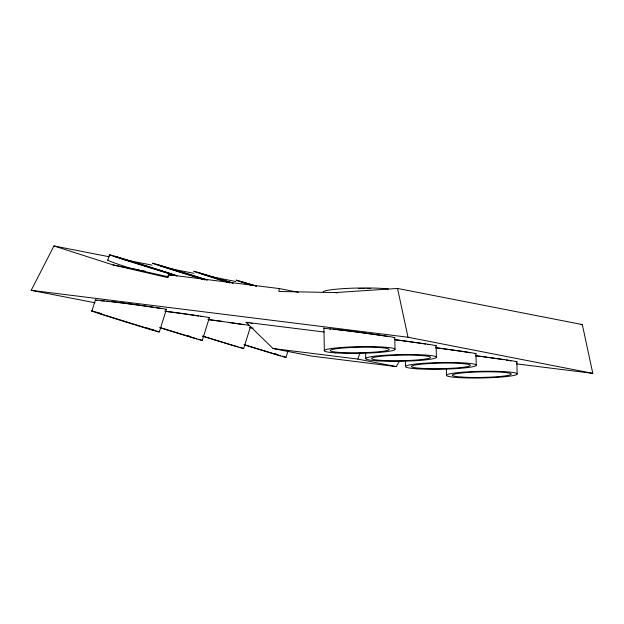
<?xml version="1.0" encoding="UTF-8"?>
<svg xmlns="http://www.w3.org/2000/svg" width="624" height="624" viewBox="0 0 624 624"><rect width="100%" height="100%" fill="white"/><g stroke="black" fill="none" stroke-linecap="round" stroke-linejoin="round"><path stroke-width="0.94" d="M298.295 292.282L279.248 288.561L168.418 274.763L168.035 277.688L113.038 264.927L53.945 245.957L31.2 290.332L95.02 302.804M279.248 288.561L278.866 291.478L335.338 292.586L397.543 288.444L582.325 324.574L592.8 373.363L516.469 363.862M91.939 310.986L95.386 299.926M107.757 260.278L109.481 254.748M159.307 332.054L166.499 309.005M202.262 340.478L209.453 317.429M243.649 348.574L250.552 326.446M285.979 357.435L287.992 350.977M324.137 332.03L246.043 322.304L273.047 348.535L357.833 359.089L360.095 352.7M273.047 348.535L311.485 356.054L396.271 366.608L399.688 360.719M329.846 329.176L330.502 329.098M323.934 328.396L333.341 329.098A36.309 0.757 7.5 0 1 357.981 332.093L383.432 335.634A34.905 0.733 7.5 0 1 394.774 337.646L394.992 349.198M393.916 337.724L394.774 337.646M435.31 345.86L436.16 345.774A34.905 0.733 7.5 0 0 424.819 343.762L399.376 340.22A36.309 0.757 7.5 0 0 394.758 339.628M475.137 353.753L475.987 353.668A34.905 0.733 7.5 0 0 464.646 351.663L439.202 348.122A36.309 0.757 7.5 0 0 435.505 347.638M516.025 361.865L516.883 361.78A34.905 0.733 7.5 0 0 505.541 359.767L480.09 356.226A36.309 0.757 7.5 0 0 475.48 355.633M580.382 324.698L582.325 324.574M104.372 300.994L101.829 300.815A29.047 0.608 7.5 0 0 101.26 300.901M106.985 301.259L108.724 301.431M333.115 329.285L337.522 329.729A30.256 0.632 7.5 0 1 343.418 330.4M31.2 290.332L408.01 337.241L592.8 373.363M358.948 332.342L372.021 334.121M400.343 340.478L413.416 342.256M445.934 349.144L439.21 348.247A30.256 0.632 7.5 0 0 435.365 347.747M486.821 357.248L480.106 356.351A30.256 0.632 7.5 0 0 475.309 355.735M446.893 349.268L460.473 351.203A29.086 0.608 7.5 0 1 467.306 352.295M186.248 314.153L179.852 313.264A30.334 0.632 7.5 0 0 165.454 311.384M487.789 357.373L501.368 359.307A29.086 0.608 7.5 0 1 504.044 359.72M372.926 334.246L379.252 335.174A29.086 0.608 7.5 0 1 387.504 336.531M414.32 342.381L420.646 343.301A29.086 0.608 7.5 0 1 425.615 344.081M187.161 314.278L198.611 316.001M228.548 322.374L240.006 324.09A29.047 0.608 7.5 0 1 243.376 324.683M153.106 307.281L136.874 304.933A30.334 0.632 7.5 0 0 122.476 303.053M335.338 292.586L337.225 292.952M53.945 245.957L109.192 256.753M127.288 260.294L152.053 265.138M169.198 268.484L193.963 273.328M210.155 276.494L235.872 281.518M168.418 274.763L172.232 275.512M113.038 264.927L139.87 270.169M141.718 270.535L145.408 271.253M246.043 322.304L248.906 322.865M250.809 323.24L252.712 323.606M357.833 359.089L396.271 366.608M167.887 276.744L130.65 268.367M167.583 276.136L168.129 276.292M236.582 346.453L202.675 336.11M99.013 313.108L101.455 313.802M256.542 286.205L241.784 281.931L251.417 285.184M201.872 278.912L158.067 264.982L206.973 279.981M232.838 283.109L199.462 273.07L228.595 282.493M244.109 344.682L280.355 355.672L279.887 355.438M160.384 327.733L196.63 338.723L196.162 338.481M186.997 335.431L189.751 336.32M274.287 353.543L276.728 354.346M146.796 327.896L149.237 328.7M150.868 329.238L153.683 330.299L98.03 312.983M237.557 346.577L238.025 346.811M397.543 288.444L408.01 337.241M516.875 361.343L517.109 373.846M475.987 353.558L476.206 365.095M446.355 368.714L446.48 375.445M436.16 345.595L436.379 357.131M405.467 360.922L405.577 366.694M365.641 352.966L365.75 358.73M323.918 327.725L324.363 350.797M130.634 268.367A35.357 1.256 17.1 0 1 107.858 260.029M249.499 327.678A36.403 0.764 7.5 0 1 253.18 328.146M208.728 319.714A30.334 0.632 7.5 0 1 221.247 321.36L245.107 324.698A34.858 0.733 7.5 0 1 249.085 325.4M207.909 319.48A36.403 0.764 7.5 0 1 222.706 321.43M200.522 316.321A29.047 0.608 7.5 0 1 201.981 316.586M164.705 311.158A36.403 0.764 7.5 0 1 181.311 313.334L203.713 316.61A34.858 0.733 7.5 0 1 208.611 317.811M155.633 307.671A29.047 0.608 7.5 0 1 160.446 308.607M121.555 302.944A30.334 0.632 7.5 0 0 114.582 302.094L96.08 300.027A34.858 0.733 7.5 0 0 96.993 300.534M111.556 301.587A36.403 0.764 7.5 0 1 138.333 305.011L160.735 308.279A34.858 0.733 7.5 0 1 165.625 309.481M427.487 344.401A29.086 0.608 7.5 0 1 428.891 344.659M395.546 339.854A30.256 0.632 7.5 0 1 399.383 340.353M344.237 330.502A30.256 0.632 7.5 0 1 357.989 332.218M468.718 352.552A29.086 0.608 7.5 0 1 470.075 352.895M506.337 360.087A29.086 0.608 7.5 0 1 510.97 361M358.348 288.577A29.461 2.777 -1.1 0 1 365.032 288.522M366.912 288.53A29.461 2.777 -1.1 0 1 370.757 288.592M323.24 292.157A35.35 3.331 -1.1 0 1 348.052 288.374A35.35 3.331 -1.1 0 1 388.432 289.006M158.683 331.75A35.35 0.406 17.3 0 1 123.607 321.321A35.35 0.406 17.3 0 1 93.608 311.399M94.208 311.563A35.35 0.406 17.3 0 1 97.461 312.499M98.92 312.928A35.35 0.406 17.3 0 1 101.408 313.669M150.868 329.113A35.35 0.406 17.3 0 1 155.805 330.743M156.725 331.055A35.35 0.406 17.3 0 1 158.176 331.562M205.023 279.958A35.35 0.406 17.3 0 1 160.157 265.879A35.35 0.406 17.3 0 1 162.115 265.918A35.35 0.406 17.3 0 1 207.371 280.004M198.752 339.167A35.35 0.406 17.3 0 1 194.633 338.348A35.35 0.406 17.3 0 1 159.588 327.553M229.905 282.968A35.35 0.406 17.3 0 1 193.799 271.261A35.35 0.406 17.3 0 1 233.033 283.101M240.146 347.264A35.35 0.406 17.3 0 1 236.582 346.601A35.35 0.406 17.3 0 1 202.699 336.188M251.246 285.215A35.35 0.406 17.3 0 1 236.223 280.137A35.35 0.406 17.3 0 1 256.511 286.112M282.477 356.125A35.35 0.406 17.3 0 1 278.639 355.384A35.35 0.406 17.3 0 1 244.163 344.776M115.557 256.604L115.12 256.558L171.218 274.006L115.557 256.604M461.978 377.075A29.461 2.777 -1.1 0 0 510.572 374.689A29.461 2.777 -1.1 0 0 472.828 372.169A29.461 2.777 -1.1 0 0 461.978 377.075M457.821 377.551A35.35 3.331 -1.1 0 0 516.274 374.728A35.35 3.331 -1.1 0 0 471.292 371.662A35.35 3.331 -1.1 0 0 457.821 377.551M421.075 368.324A29.461 2.777 -1.1 0 0 469.669 365.937A29.461 2.777 -1.1 0 0 431.925 363.418A29.461 2.777 -1.1 0 0 421.075 368.324M416.918 368.8A35.35 3.331 -1.1 0 0 475.371 365.976A35.35 3.331 -1.1 0 0 430.381 362.911A35.35 3.331 -1.1 0 0 416.918 368.8M339.862 352.427A29.461 2.777 -1.1 0 0 388.456 350.048A29.461 2.777 -1.1 0 0 350.711 347.521A29.461 2.777 -1.1 0 0 339.862 352.427M335.704 352.903A35.35 3.331 -1.1 0 0 394.157 350.08A35.35 3.331 -1.1 0 0 349.167 347.014A35.35 3.331 -1.1 0 0 335.704 352.903M381.248 360.36A29.461 2.777 -1.1 0 0 429.842 357.981A29.461 2.777 -1.1 0 0 392.098 355.454A29.461 2.777 -1.1 0 0 381.248 360.36M377.091 360.836A35.35 3.331 -1.1 0 0 435.544 358.012A35.35 3.331 -1.1 0 0 390.554 354.947A35.35 3.331 -1.1 0 0 377.091 360.836M124.582 259.841A35.35 0.406 17.3 0 0 176.857 275.816A35.35 0.406 17.3 0 0 128.068 260.192A35.35 0.406 17.3 0 0 124.582 259.841"/></g></svg>
